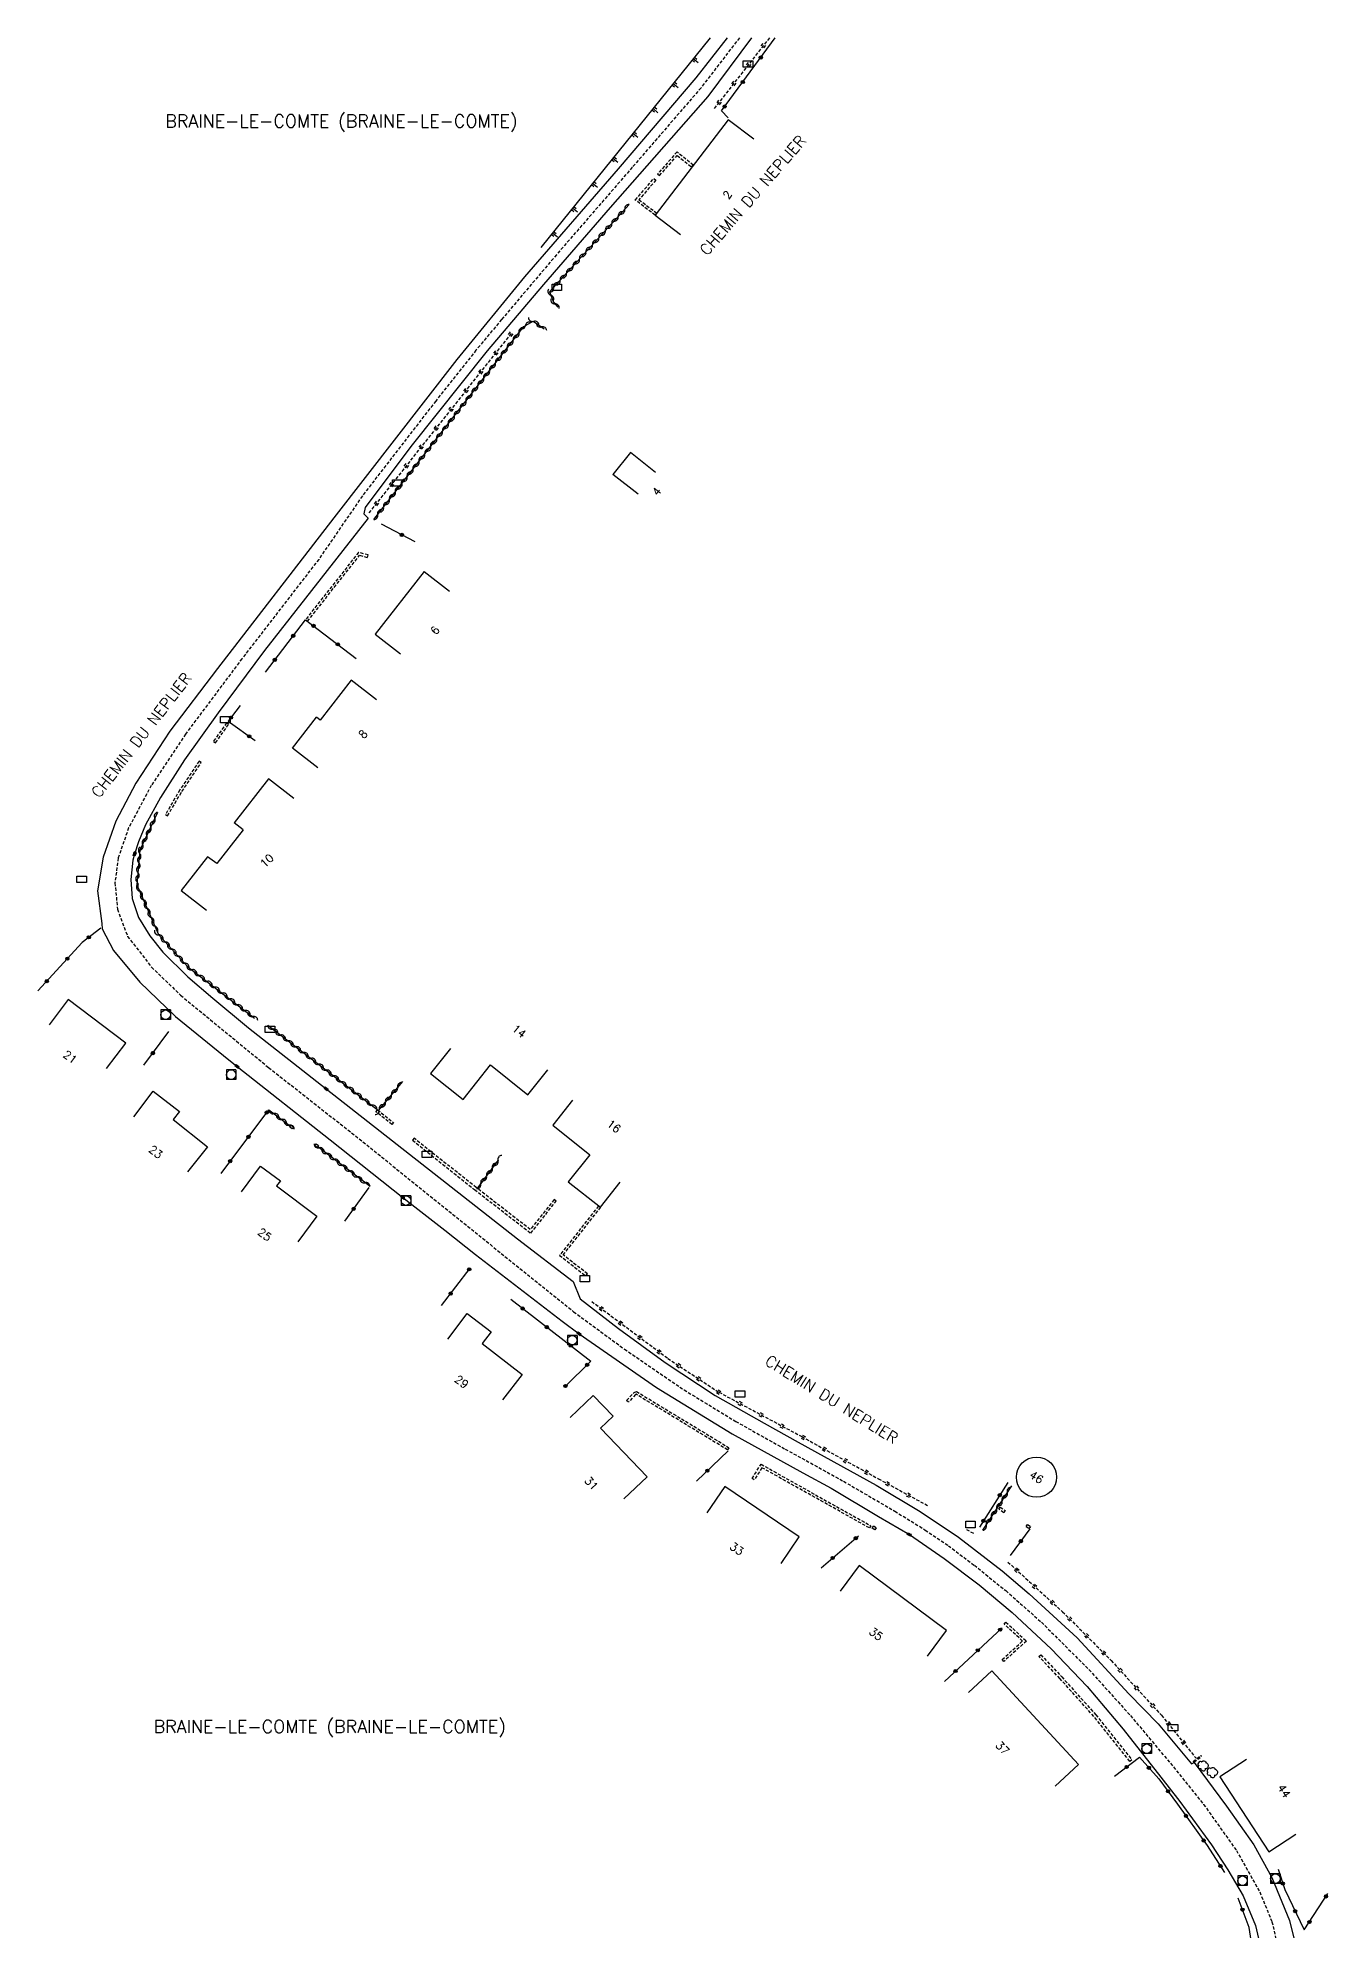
# Model space of a CAD drawing. Header units: millimetres. Extents: x 134000 to 135001, y 142013 to 143000.
# Drawn here: x 134409.1 to 134610.8, y 142704.4 to 143000 of the extents above; entities that cross this region are included whole.
import ezdxf
from ezdxf.enums import TextEntityAlignment as Align

# ---------------------------------------------------------------- set-up
doc = ezdxf.new("R2010")
doc.units = ezdxf.units.MM
doc.linetypes.add('DASHED', pattern=[0.75, 0.5, -0.25])
doc.layers.get('0').update_dxf_attribs({"linetype": 'CONTINUOUS'})
for name, color, linetype in [('W0001', 6, 'DASHED'), ('W0008', 7, 'CONTINUOUS'), ('W0100', 7, 'CONTINUOUS'), ('W0112', 1, 'DASHED'), ('W0211', 2, 'CONTINUOUS'), ('W0220', 5, 'DASHED'), ('W0300', 7, 'CONTINUOUS'), ('W0310', 3, 'CONTINUOUS'), ('W0322', 7, 'CONTINUOUS'), ('W0400', 7, 'CONTINUOUS'), ('W0420', 7, 'CONTINUOUS'), ('W0980', 7, 'CONTINUOUS'), ('W0989', 7, 'CONTINUOUS'), ('W0991', 7, 'CONTINUOUS'), ('W1102', 7, 'CONTINUOUS'), ('W1471', 7, 'CONTINUOUS')]:
    doc.layers.add(name, color=color, linetype=linetype)
doc.styles.get("Standard").update_dxf_attribs({"font": 'romans.shx', "width": 0.85})

# ---------------------------------------------------------------- blocks, each defined once
blk = doc.blocks.new('t322o')
at = {"color": 0, "linetype": 'Continuous'}
for radius in [0.25, 0.15]:
    blk.add_circle((0, 0), radius, dxfattribs=at)
blk = doc.blocks.new('T1471')
at = {"color": 0, "linetype": 'Continuous', "flags": 128}
blk.add_lwpolyline([(-0.75, -0.5), (-0.75, 0.5), (0.75, 0.5), (0.75, -0.5), (-0.75, -0.5)], dxfattribs=at)
blk = doc.blocks.new('T400')
for p, q in [((-0.15, 0.3), (0.15, 0.3)), ((-0.15, -0.25), (-0.15, 0.3)), ((-0.15, 0.15), (0.15, 0.15)), ((-0.15, 0), (0.15, 0)), ((0.15, 0.3), (0.15, -0.25)), ((-0.15, -0.15), (0.15, -0.15)), ((-0.15, -0.25), (-0.15, -0.3)), ((-0.15, -0.3), (0.15, -0.3)), ((0.15, -0.3), (0.15, -0.25))]:
    blk.add_line(p, q)
blk = doc.blocks.new('T420')
for p, q in [((0.75, 0.75), (-0.75, 0.75)), ((-0.75, 0.75), (-0.75, -0.75)), ((0.75, 0.75), (0.75, -0.75)), ((0.75, -0.75), (-0.75, -0.75))]:
    blk.add_line(p, q)
blk.add_ellipse((0, 0), major_axis=(-0.53, 0.53), ratio=1, start_param=3.926991, end_param=10.210176)
blk = doc.blocks.new('T300')
for p, q in [((-0.8, 0.51), (-0.86, 0.34)), ((-0.86, 0.34), (-0.86, 0.17)), ((-0.86, 0.17), (-0.74, 0.06)), ((-0.69, 0.63), (-0.8, 0.51)), ((-0.8, -0.06), (-0.74, 0.06)), ((-0.74, 0.06), (-0.69, 0.11)), ((-0.57, 0.69), (-0.69, 0.63)), ((-0.46, 0.69), (-0.57, 0.69)), ((-0.29, 0.63), (-0.46, 0.69)), ((-0.29, 0.63), (-0.17, 0.74)), ((-0.23, 0.57), (-0.29, 0.63)), ((-0.17, 0.74), (-0.06, 0.8)), ((-0.06, 0.8), (0.06, 0.8)), ((0.06, 0.8), (0.23, 0.74)), ((0.23, 0.74), (0.34, 0.63)), ((0.34, 0.63), (0.4, 0.51)), ((0.46, 0.46), (0.34, 0.46)), ((0.4, 0.51), (0.4, 0.46)), ((0.57, 0.4), (0.46, 0.46)), ((0.57, 0.4), (0.69, 0.29)), ((0.69, 0.29), (0.74, 0.17)), ((0.74, 0.06), (0.69, -0.17)), ((0.74, 0.17), (0.74, 0.06)), ((-0.8, -0.17), (-0.8, -0.06)), ((-0.8, -0.23), (-0.8, -0.17)), ((-0.74, -0.34), (-0.8, -0.23)), ((-0.69, -0.4), (-0.74, -0.34)), ((-0.51, -0.46), (-0.69, -0.4)), ((-0.4, -0.46), (-0.51, -0.46)), ((-0.4, -0.46), (-0.34, -0.46)), ((-0.34, -0.46), (-0.34, -0.4)), ((-0.34, -0.51), (-0.34, -0.46)), ((-0.29, -0.63), (-0.34, -0.51)), ((-0.17, -0.74), (-0.29, -0.63)), ((-0.06, -0.8), (-0.17, -0.74)), ((0.06, -0.8), (-0.06, -0.8)), ((0.17, -0.74), (0.06, -0.8)), ((0.23, -0.69), (0.17, -0.74)), ((0.29, -0.46), (0.23, -0.46)), ((0.29, -0.63), (0.23, -0.69)), ((0.46, -0.4), (0.29, -0.46)), ((0.34, -0.51), (0.29, -0.63)), ((0.34, -0.51), (0.34, -0.46)), ((0.57, -0.34), (0.46, -0.4)), ((0.63, -0.29), (0.57, -0.34)), ((0.69, -0.17), (0.63, -0.29))]:
    blk.add_line(p, q)
blk = doc.blocks.new('t310o')
at = {"color": 0, "linetype": 'Continuous'}
for centre, start, end in [((-0.5, 0.38), 216.8699, 323.1304), ((0.5, -0.37), 36.8699, 143.1303)]:
    blk.add_arc(centre, 0.625, start, end, dxfattribs=at)
blk = doc.blocks.new('t211o')
at = {"color": 0, "linetype": 'Continuous'}
for p, q in [((-0.29, 0.5), (-0.29, 0)), ((0, 1), (0, 0)), ((0.29, 0.5), (0.29, 0))]:
    blk.add_line(p, q, dxfattribs=at)
blk = doc.blocks.new('t220o')
at = {"color": 0, "linetype": 'Continuous'}
for p, q in [((-0.25, 0.25), (0.25, 0.25)), ((-0.25, -0.25), (0.25, -0.25))]:
    blk.add_line(p, q, dxfattribs=at)

msp = doc.modelspace()

# ---------------------------------------------------------------- linework, layer by layer
at = {"layer": 'W0001'}
msp.add_lwpolyline([(134518.76, 143000), (134512.77, 142992.2), (134502.03, 142979.78), (134490.18, 142966.12), (134481.6, 142956), (134477.61, 142951.21), (134471.31, 142943.27), (134459.85, 142928.45), (134453.04, 142918.54), (134441.03, 142903.01), (134432.22, 142891.24), (134426.86, 142883.22), (134423.33, 142876.58), (134421.7, 142871.89), (134421.2, 142868.01), (134421.59, 142863.89), (134423.18, 142859.64), (134426.93, 142854.83), (134431.46, 142850.44), (134445.21, 142839.16), (134458.78, 142828.48), (134492.86, 142801.02), (134500.82, 142795.16), (134510.13, 142788.79), (134518.2, 142783.88), (134525.92, 142779.56), (134535.04, 142774.53), (134543.06, 142769.86), (134547.82, 142766.91), (134551.43, 142764.46), (134555.48, 142761.4), (134560.41, 142757.44), (134565.96, 142752.51), (134573.38, 142745.11), (134579.87, 142737.93), (134586.11, 142730.48), (134591.3, 142724.06), (134596.43, 142716.85), (134600.07, 142710.38), (134601.98, 142705.73), (134603.25, 142700.38)], dxfattribs=at)
at = {"layer": 'W0008'}
for points in [[(134516.84, 143000), (134511.96, 142993.77), (134499.8, 142979.55), (134485.21, 142962.68), (134474.6, 142949.77), (134455.41, 142925.04), (134437.23, 142901.47), (134429.79, 142891.71), (134424.44, 142883.58), (134421.31, 142877.65), (134419.36, 142872.02), (134418.49, 142866.76), (134419.16, 142861.67), (134419.19, 142860.83), (134420.98, 142857.44), (134425.09, 142852.48), (134430.66, 142847.11), (134438.14, 142841.03), (134440.27, 142839.33), (134454.81, 142827.87), (134466.17, 142818.86), (134472.72, 142813.74), (134477.53, 142809.97), (134491.08, 142799.54), (134493.72, 142797.58), (134505.81, 142789.15), (134517.62, 142781.95), (134528.69, 142775.84), (134533.09, 142773.46), (134540.49, 142769.05), (134545.34, 142766.21), (134550.78, 142762.46), (134556.22, 142758.35), (134561.39, 142754.01), (134567.51, 142748.34), (134573.1, 142742.46), (134578.75, 142735.83), (134584.63, 142728.31), (134587.6, 142724.49), (134592.54, 142717.73), (134595.11, 142713.81), (134597.5, 142709.75), (134599.39, 142705.12), (134600.36, 142701.06)], [(134520.65, 143000), (134513.82, 142990.86), (134498.56, 142973.5), (134488.17, 142961.48), (134479.34, 142951.12), (134467.45, 142936.19), (134460.27, 142926.65), (134460.07, 142925.64), (134460.74, 142924.99), (134444.55, 142904.28), (134437.32, 142894.55), (134432.07, 142887.22), (134428.3, 142881.35), (134425.99, 142877.06), (134424.86, 142874.4), (134424.27, 142872.51), (134423.97, 142871.53), (134423.66, 142868.51), (134423.9, 142865.55), (134424.85, 142862.6), (134426.63, 142859.73), (134428.69, 142857.2), (134432.58, 142853.35), (134436.48, 142849.99), (134442.04, 142845.38), (134454.2, 142835.82), (134484.08, 142812.39), (134492.8, 142805.71), (134493.9, 142803.05), (134499.88, 142798.41), (134507.19, 142793.09), (134514.96, 142787.9), (134522.66, 142783.63), (134527.93, 142780.62), (134540.15, 142773.91), (134547.02, 142769.83), (134553.02, 142765.81), (134559.83, 142760.54), (134564.07, 142756.96), (134571.56, 142750.07), (134579.64, 142741.3), (134584.22, 142736.64), (134589.43, 142730.37)], [(134589.43, 142730.37), (134589.82, 142730.6), (134594.9, 142723.79), (134599.17, 142717.72), (134601.98, 142712.61), (134604.74, 142705.92), (134606.11, 142700.2)]]:
    msp.add_lwpolyline(points, dxfattribs=at)
at = {"layer": 'W0100'}
for p, q in [((134502.93, 142928.7), (134499.01, 142931.81)), ((134469.52, 142916.64), (134473.46, 142913.56)), ((134458.1, 142899.65), (134453.25, 142893.44)), ((134462.04, 142896.58), (134458.1, 142899.65)), ((134453.25, 142893.44), (134452.7, 142893.86)), ((134441.22, 142876.3), (134439.83, 142877.38)), ((134441.22, 142876.3), (134437.13, 142871.04)), ((134492.71, 142834.04), (134489.6, 142830.13)), ((134489.6, 142830.13), (134495.38, 142825.52)), ((134495.38, 142825.52), (134492.03, 142821.32)), ((134492.03, 142821.32), (134497.04, 142817.33)), ((134497.04, 142817.33), (134500.16, 142821.23))]:
    msp.add_line(p, q, dxfattribs=at)
for points in [[(134521, 142984.16), (134517.03, 142987.2), (134505.61, 142972.3), (134509.58, 142969.26)], [(134505.64, 142932.11), (134501.73, 142935.22), (134499.01, 142931.81)], [(134469.52, 142916.64), (134461.87, 142906.85), (134465.81, 142903.77)], [(134452.9, 142885.98), (134448.95, 142889.06), (134452.7, 142893.86)], [(134449.13, 142881.18), (134445.18, 142884.25), (134439.83, 142877.38)], [(134437.13, 142871.04), (134435.64, 142872.05), (134431.54, 142866.81), (134435.48, 142863.73)], [(134419.9, 142838.99), (134422.92, 142842.97), (134413.91, 142849.79), (134410.89, 142845.81)], [(134473.62, 142842.14), (134470.52, 142838.22), (134475.63, 142834.18), (134479.88, 142839.59), (134485.7, 142834.9), (134488.84, 142838.8)], [(134424.14, 142831.46), (134427.16, 142835.44), (134431.28, 142832.3), (134430.31, 142831.03), (134435.67, 142826.76), (134432.55, 142822.85)], [(134440.96, 142819.76), (134443.96, 142823.76), (134447.04, 142821.45), (134446.46, 142820.66), (134452.75, 142815.93), (134449.75, 142811.94)], [(134473.19, 142796.74), (134476.22, 142800.72), (134479.97, 142797.86), (134478.58, 142796.03), (134484.8, 142791.19), (134481.73, 142787.24)], [(134500.73, 142771.77), (134504.34, 142775.23), (134497.09, 142782.82), (134499.02, 142784.69), (134495.92, 142787.94), (134492.3, 142784.48)], [(134525.3, 142761.69), (134528.11, 142765.83), (134516.47, 142773.71), (134513.67, 142769.58)], [(134548.14, 142747.2), (134551.13, 142751.21), (134537.5, 142761.36), (134534.51, 142757.35)], [(134568.11, 142726.89), (134571.78, 142730.29), (134558.22, 142744.93), (134554.55, 142741.53)], [(134598.01, 142731.09), (134593.83, 142728.35), (134601.51, 142716.63), (134605.7, 142719.38)]]:
    msp.add_lwpolyline(points, dxfattribs=at)
at = {"layer": 'W0112'}
for p, q in [((134509.02, 142982.19), (134505.99, 142978.74)), ((134511.57, 142980.12), (134509.02, 142982.19)), ((134502.5, 142974.66), (134505.4, 142978.05)), ((134505.61, 142972.3), (134502.5, 142974.66)), ((134459.26, 142919.62), (134450.97, 142909.11)), ((134460.76, 142919.23), (134459.26, 142919.62)), ((134438.63, 142893), (134436.6, 142890.11)), ((134436.6, 142890.11), (134436.92, 142889.88)), ((134434.33, 142887.01), (134431.32, 142882.51)), ((134431.32, 142882.51), (134429.08, 142878.68)), ((134461.97, 142832.24), (134462.22, 142832.55)), ((134448.75, 142830.17), (134449.1, 142829.9)), ((134449.1, 142829.9), (134448.86, 142829.58)), ((134464.48, 142830.24), (134461.97, 142832.24)), ((134452.65, 142827.25), (134453.02, 142826.97)), ((134453.02, 142826.97), (134452.78, 142826.65)), ((134486.16, 142813.29), (134490.13, 142818.27)), ((134496.76, 142817.52), (134490.66, 142809.82)), ((134490.66, 142809.82), (134494.78, 142806.6)), ((134502.67, 142788.57), (134517.13, 142779.77)), ((134520.75, 142774.97), (134522.15, 142777.18)), ((134522.15, 142777.18), (134539.29, 142767.58)), ((134559.3, 142770.17), (134559.53, 142770.5)), ((134539.72, 142767.55), (134540.16, 142767.28)), ((134540.16, 142767.28), (134539.95, 142766.94)), ((134560.07, 142769.62), (134559.3, 142770.17)), ((134563.58, 142767.47), (134563.81, 142767.8)), ((134563.58, 142767.47), (134564.07, 142767.12)), ((134563.81, 142767.8), (134564.3, 142767.45)), ((134564.07, 142767.12), (134564.3, 142767.45)), ((134560.4, 142752.52), (134563.61, 142749.57)), ((134563.61, 142749.57), (134560.09, 142746.38)), ((134574.46, 142738.05), (134580.09, 142731.03)), ((134589.79, 142730.63), (134591, 142731.58)), ((134591, 142731.58), (134590.86, 142731.71))]:
    msp.add_line(p, q, dxfattribs=at)
for points in [[(134505.99, 142978.74), (134506.29, 142978.48), (134509.06, 142981.64)], [(134509.06, 142981.64), (134511.31, 142979.81), (134511.57, 142980.12)], [(134505.4, 142978.05), (134505.71, 142977.79), (134503.08, 142974.72)], [(134503.08, 142974.72), (134505.85, 142972.62), (134505.61, 142972.3)], [(134450.97, 142909.11), (134451.28, 142908.86), (134459.42, 142919.17)], [(134459.42, 142919.17), (134460.65, 142918.84), (134460.76, 142919.23)], [(134436.92, 142889.88), (134438.96, 142892.77), (134438.63, 142893)], [(134431.66, 142882.3), (134434.66, 142886.78), (134434.33, 142887.01)], [(134429.08, 142878.68), (134429.42, 142878.48), (134431.66, 142882.3)], [(134462.22, 142832.55), (134464.73, 142830.55), (134464.48, 142830.24)], [(134448.86, 142829.58), (134448.51, 142829.85), (134448.75, 142830.17)], [(134452.78, 142826.65), (134452.41, 142826.93), (134452.65, 142827.25)], [(134477.64, 142820.41), (134467.93, 142828.11), (134467.69, 142827.79)], [(134467.69, 142827.79), (134477.39, 142820.09), (134486.16, 142813.29)], [(134490.13, 142818.27), (134489.82, 142818.52), (134486.09, 142813.85), (134477.64, 142820.41)], [(134491.23, 142809.89), (134497.07, 142817.27), (134496.76, 142817.52)], [(134494.78, 142806.6), (134495.03, 142806.92), (134491.23, 142809.89)], [(134501.13, 142787.17), (134502.31, 142788.39), (134502.67, 142788.57)], [(134502.55, 142788.07), (134501.42, 142786.89), (134501.13, 142787.17)], [(134517.13, 142779.77), (134516.93, 142779.43), (134502.65, 142788.11), (134502.55, 142788.07)], [(134522.29, 142776.65), (134521.09, 142774.76), (134520.75, 142774.97)], [(134539.29, 142767.58), (134539.09, 142767.23), (134522.29, 142776.65)], [(134559.53, 142770.5), (134560.3, 142769.94), (134560.07, 142769.62)], [(134539.95, 142766.94), (134539.51, 142767.21), (134539.72, 142767.55)], [(134563.01, 142749.57), (134560.13, 142752.23), (134560.4, 142752.52)], [(134560.09, 142746.38), (134559.82, 142746.68), (134563.01, 142749.57)], [(134568.85, 142743.71), (134565.58, 142747.14), (134565.86, 142747.42)], [(134565.86, 142747.42), (134569.14, 142743.98), (134574.46, 142738.05)], [(134580.09, 142731.03), (134579.78, 142730.78), (134574.15, 142737.79), (134568.85, 142743.71)], [(134589.79, 142730.63), (134589.66, 142730.76), (134590.86, 142731.71)]]:
    msp.add_lwpolyline(points, dxfattribs=at)
at = {"layer": 'W0211'}
msp.add_lwpolyline([(134514.2, 143000), (134487.76, 142967.26)], dxfattribs=at)
at = {"layer": 'W0220'}
for p, q in [((134523.46, 143000), (134514.8, 142988.92)), ((134460.93, 142925.8), (134483.21, 142953.9)), ((134554.24, 142767), (134555.47, 142766.36))]:
    msp.add_line(p, q, dxfattribs=at)
for points in [[(134495.7, 142802.62), (134507.61, 142793.72), (134515.56, 142788.45), (134528.5, 142781.51), (134540.48, 142774.92), (134548.17, 142770.74)], [(134560.72, 142761.91), (134569.26, 142754.15), (134576.85, 142746.54), (134584.71, 142737.97), (134590.14, 142731.25)]]:
    msp.add_lwpolyline(points, dxfattribs=at)
at = {"layer": 'W0310'}
for p, q in [((134445.23, 142832.55), (134448.62, 142829.99)), ((134461.05, 142820.57), (134452.89, 142826.79)), ((134477.77, 142820.23), (134481.08, 142824.65)), ((134556.79, 142766.89), (134561.33, 142773.8))]:
    msp.add_line(p, q, dxfattribs=at)
for points in [[(134501.53, 142973.96), (134489.11, 142960.33), (134489.71, 142958.73), (134490.4, 142957.91)], [(134461.64, 142924.74), (134485.08, 142954.9), (134486.55, 142955.76), (134488.27, 142954.53)], [(134427.82, 142879.02), (134425.09, 142873.1), (134424.61, 142867.71), (134427.98, 142859.93), (134432.59, 142854.9), (134443.02, 142846.89)], [(134445.07, 142845.76), (134462.37, 142832.46), (134466.16, 142836.98)]]:
    msp.add_lwpolyline(points, dxfattribs=at)
at = {"layer": 'W0322'}
for p, q in [((134468.11, 142921.25), (134462.84, 142924.04)), ((134425.7, 142839.5), (134429.6, 142844.76)), ((134437.77, 142822.62), (134445.23, 142832.55)), ((134457.09, 142815.16), (134460.94, 142820.4)), ((134472.22, 142801.96), (134476.7, 142807.83)), ((134512.04, 142774.55), (134517.03, 142779.27)), ((134560.73, 142774.36), (134556.27, 142767.35)), ((134531.53, 142761.01), (134537.39, 142766.01)), ((134564.14, 142767.1), (134561.1, 142762.92)), ((134550.8, 142743.27), (134559.82, 142751.65))]:
    msp.add_line(p, q, dxfattribs=at)
for points in [[(134517.02, 142987.49), (134515.97, 142988.6), (134524.37, 143000)], [(134444.72, 142900.94), (134450.96, 142909.11), (134458.9, 142903.05)], [(134440.76, 142895.7), (134438.89, 142893.25), (134443.08, 142890.25)], [(134419, 142860.95), (134416.08, 142858.7), (134409.14, 142851.12)], [(134483.03, 142802.96), (134495.55, 142793.29), (134491.48, 142789.3)], [(134577.38, 142728.46), (134581.31, 142731.43), (134584.29, 142728.03), (134587.23, 142724.11), (134591.86, 142717.65), (134594.59, 142713.41)], [(134602.93, 142713.95), (134603.97, 142710.77), (134607.02, 142704.44), (134610.7, 142710.11)], [(134592.67, 142695.37), (134599.34, 142698.71), (134598.44, 142704.82), (134596.7, 142709.41)]]:
    msp.add_lwpolyline(points, dxfattribs=at)
at = {"layer": 'W1102'}
msp.add_circle((134565.19, 142775.17), 3.14, dxfattribs=at)

# ---------------------------------------------------------------- block references
at = {"layer": 'W0211', "rotation": 231.0798087471353}
for p in [(134511.55, 142996.72), (134508.41, 142992.83), (134505.27, 142988.94), (134502.12, 142985.05), (134498.98, 142981.16), (134495.84, 142977.27), (134492.7, 142973.38), (134489.56, 142969.49)]:
    msp.add_blockref('t211o', p, dxfattribs=at)
at = {"layer": 'W0220'}
for p, rotation in [((134522.49, 142998.77), 231.9970165969934), ((134520.19, 142995.81), 231.9970165969934), ((134517.88, 142992.86), 231.9970165969934), ((134515.57, 142989.9), 231.9970165969934), ((134483.06, 142953.71), 51.58986658400674), ((134480.73, 142950.78), 51.58986658400674), ((134478.4, 142947.84), 51.58986658400674), ((134476.07, 142944.9), 51.58986658400674), ((134473.74, 142941.96), 51.58986658400674), ((134471.41, 142939.02), 51.58986658400674), ((134469.08, 142936.08), 51.58986658400674), ((134466.75, 142933.15), 51.58986658400674), ((134464.42, 142930.21), 51.58986658400674), ((134462.09, 142927.27), 51.58986658400674), ((134497.2, 142801.5), 323.2363440688646), ((134500.2, 142799.25), 323.2363440688646), ((134503.21, 142797.01), 323.2363440688646), ((134506.21, 142794.77), 323.2363440688646), ((134509.28, 142792.61), 326.4565235585947), ((134512.41, 142790.54), 326.4565235585947), ((134515.53, 142788.47), 326.4565235585947), ((134518.84, 142786.69), 331.7825122610663), ((134522.14, 142784.92), 331.7825122610663), ((134525.44, 142783.15), 331.7825122610663), ((134528.75, 142781.37), 331.2095684093947), ((134532.03, 142779.57), 331.2095684093947), ((134535.32, 142777.76), 331.2095684093947), ((134538.61, 142775.95), 331.2095684093947), ((134541.9, 142774.15), 331.4470537766155), ((134545.19, 142772.36), 331.4470537766155), ((134562.11, 142760.65), 317.7313182790389), ((134564.89, 142758.12), 317.7313182790389), ((134567.66, 142755.6), 317.7313182790389), ((134570.38, 142753.02), 314.9209516120105), ((134573.03, 142750.37), 314.9209516120105), ((134575.68, 142747.71), 314.9209516120105), ((134578.26, 142745), 312.5243947030522), ((134580.8, 142742.23), 312.5243947030522), ((134583.33, 142739.47), 312.5243947030522), ((134585.79, 142736.64), 308.9495687870312), ((134588.14, 142733.72), 308.9495687870312)]:
    msp.add_blockref('t220o', p, dxfattribs=dict(at, rotation=rotation))
at = {"layer": 'W0300'}
for p in [(134591.28, 142730.06), (134592.73, 142729.02)]:
    msp.add_blockref('T300', p, dxfattribs=at)
at = {"layer": 'W0310'}
for p, rotation in [((134498.83, 142971), 227.6591702882078), ((134499.84, 142972.11), 227.6591702882078), ((134500.85, 142973.22), 227.6591702882078), ((134495.8, 142967.68), 227.6591702882078), ((134496.81, 142968.79), 227.6591702882078), ((134497.82, 142969.9), 227.6591702882078), ((134493.78, 142965.46), 227.6591702882078), ((134494.79, 142966.57), 227.6591702882078), ((134490.75, 142962.14), 227.6591702882078), ((134491.76, 142963.24), 227.6591702882078), ((134492.77, 142964.35), 227.6591702882078), ((134489.3, 142959.81), 290.6933819289493), ((134489.74, 142961.03), 227.6591702882078), ((134489.94, 142958.46), 310.023689170423), ((134486.63, 142955.71), 324.374362543468), ((134483.42, 142952.77), 52.1451172320057), ((134484.34, 142953.95), 52.1451172320057), ((134485.34, 142955.05), 30.48079042577255), ((134487.85, 142954.84), 324.374362543468), ((134481.58, 142950.4), 52.1451172320057), ((134482.5, 142951.58), 52.1451172320057), ((134478.82, 142946.85), 52.1451172320057), ((134479.74, 142948.03), 52.1451172320057), ((134480.66, 142949.21), 52.1451172320057), ((134476.98, 142944.48), 52.1451172320057), ((134477.9, 142945.66), 52.1451172320057), ((134474.22, 142940.92), 52.1451172320057), ((134475.14, 142942.11), 52.1451172320057), ((134476.06, 142943.29), 52.1451172320057), ((134472.38, 142938.55), 52.1451172320057), ((134473.3, 142939.74), 52.1451172320057), ((134469.62, 142935), 52.1451172320057), ((134470.54, 142936.19), 52.1451172320057), ((134471.46, 142937.37), 52.1451172320057), ((134467.77, 142932.63), 52.1451172320057), ((134468.7, 142933.82), 52.1451172320057), ((134465.01, 142929.08), 52.1451172320057), ((134465.93, 142930.27), 52.1451172320057), ((134466.85, 142931.45), 52.1451172320057), ((134463.17, 142926.71), 52.1451172320057), ((134464.09, 142927.9), 52.1451172320057), ((134462.25, 142925.53), 52.1451172320057), ((134426.78, 142876.75), 245.2280086597729), ((134427.4, 142878.11), 245.2280086597729), ((134425.52, 142874.02), 245.2280086597729), ((134426.15, 142875.39), 245.2280086597729), ((134424.92, 142871.13), 264.8447753113988), ((134425.05, 142872.62), 264.8447753113988), ((134424.64, 142868.14), 264.8447753113988), ((134424.78, 142869.63), 264.8447753113988), ((134425.03, 142866.73), 293.3971941325542), ((134425.63, 142865.35), 293.3971941325542), ((134426.23, 142863.98), 293.3971941325542), ((134426.82, 142862.6), 293.3971941325542), ((134427.42, 142861.22), 293.3971941325542), ((134428.04, 142859.86), 312.5470615439474), ((134429.05, 142858.76), 312.5470615439474), ((134430.07, 142857.65), 312.5470615439474), ((134431.08, 142856.55), 312.5470615439474), ((134432.09, 142855.44), 312.5470615439474), ((134433.2, 142854.43), 322.4644632561999), ((134434.39, 142853.52), 322.4644632561999), ((134435.58, 142852.61), 322.4644632561999), ((134436.77, 142851.69), 322.4644632561999), ((134437.96, 142850.78), 322.4644632561999), ((134439.15, 142849.86), 322.4644632561999), ((134440.33, 142848.95), 322.4644632561999), ((134441.52, 142848.04), 322.4644632561999), ((134442.71, 142847.12), 322.4644632561999), ((134445.86, 142845.15), 322.4623810779096), ((134447.05, 142844.23), 322.4623810779096), ((134448.24, 142843.32), 322.4623810779096), ((134449.43, 142842.4), 322.4623810779096), ((134450.62, 142841.49), 322.4623810779096), ((134451.81, 142840.58), 322.4623810779096), ((134453, 142839.66), 322.4623810779096), ((134454.18, 142838.75), 322.4623810779096), ((134455.37, 142837.83), 322.4623810779096), ((134456.56, 142836.92), 322.4623810779096), ((134457.75, 142836.01), 322.4623810779096), ((134458.94, 142835.09), 322.4623810779096), ((134464.41, 142834.89), 50.10868512662648), ((134465.37, 142836.04), 50.10868512662648), ((134446.03, 142831.95), 322.9196463673198), ((134460.13, 142834.18), 322.4623810779096), ((134461.32, 142833.27), 322.4623810779096), ((134462.48, 142832.59), 50.10868512662648), ((134463.45, 142833.74), 50.10868512662648), ((134447.23, 142831.04), 322.9196463673198), ((134448.42, 142830.14), 322.9196463673198), ((134453.1, 142826.63), 142.6677247439855), ((134454.29, 142825.72), 142.6677247439855), ((134455.48, 142824.81), 142.6677247439855), ((134456.68, 142823.9), 142.6677247439855), ((134457.87, 142822.99), 142.6677247439855), ((134480.16, 142823.43), 53.150753019178), ((134481.06, 142824.63), 53.150753019178), ((134459.06, 142822.08), 142.6677247439855), ((134460.25, 142821.17), 142.6677247439855), ((134478.36, 142821.03), 53.150753019178), ((134479.26, 142822.23), 53.150753019178), ((134560.63, 142772.74), 56.68836262436285), ((134558.99, 142770.23), 56.68836262436285), ((134559.81, 142771.48), 56.68836262436285), ((134557.34, 142767.72), 56.68836262436285), ((134558.16, 142768.98), 56.68836262436285)]:
    msp.add_blockref('t310o', p, dxfattribs=dict(at, rotation=rotation))
at = {"layer": 'W0322'}
for p, rotation in [((134522.11, 142996.92), 53.5950958637079), ((134519.29, 142993.1), 53.5950958637079), ((134516.47, 142989.28), 53.5950958637079), ((134466.01, 142922.36), 152.1367672812977), ((134449.05, 142906.6), 52.62300576819712), ((134452.23, 142908.14), 322.6408833434375), ((134456.01, 142905.26), 322.6408833434375), ((134446.17, 142902.83), 52.62300576819712), ((134439.32, 142893.81), 232.6989420224387), ((134442.18, 142890.9), 324.4196760814259), ((134417.12, 142859.5), 217.5298268894058), ((134413.76, 142856.16), 227.5590781275445), ((134410.55, 142852.66), 227.5590781275445), ((134427.12, 142841.41), 53.4485619312015), ((134444.9, 142832.12), 53.06921737038694), ((134442.05, 142828.32), 53.06921737038694), ((134439.2, 142824.52), 53.06921737038694), ((134458.5, 142817.08), 53.67311082692489), ((134476.55, 142807.63), 52.63458744986429), ((134473.66, 142803.85), 52.63458744986429), ((134484.91, 142801.51), 322.3291840357248), ((134488.67, 142798.61), 322.3291840357248), ((134492.43, 142795.7), 322.3291840357248), ((134494.98, 142792.73), 224.3960906657103), ((134491.59, 142789.41), 224.3960906657103), ((134513.76, 142776.18), 43.42581681019565), ((134559.45, 142772.36), 237.5039043226345), ((134556.9, 142768.35), 237.5039043226345), ((134536.95, 142765.63), 40.47786993157033), ((134562.75, 142765.18), 233.9847099990386), ((134533.34, 142762.55), 40.47786993157033), ((134559.5, 142751.35), 42.89332966501919), ((134556.02, 142748.12), 42.89332966501919), ((134552.54, 142744.89), 42.89332966501919), ((134579.28, 142729.89), 37.14892293216694), ((134582.76, 142729.78), 311.1860757589396), ((134585.75, 142726.09), 306.9260333927633), ((134588.56, 142722.26), 305.5921718405567), ((134591.32, 142718.4), 305.5921718405567), ((134593.93, 142714.43), 302.7898429018212), ((134603.67, 142711.7), 288.0611832831186), ((134610.42, 142709.68), 57.02936195990019), ((134597.38, 142707.61), 110.7936224177564), ((134605.61, 142707.37), 295.7161861584794), ((134607.84, 142705.69), 57.02936195990019)]:
    msp.add_blockref('t322o', p, dxfattribs=dict(at, rotation=rotation))
at = {"layer": 'W0400'}
for p, rotation in [((134424.27, 142872.51), 162.9188690183548), ((134440.27, 142839.33), 51.58236694335933), ((134454.2, 142835.82), 231.8317871089087), ((134466.17, 142818.86), 51.57006835937501), ((134493.72, 142797.58), 53.45245361328124), ((134545.34, 142766.21), 59.61178588867185)]:
    msp.add_blockref('T400', p, dxfattribs=dict(at, rotation=rotation))
at = {"layer": 'W0420'}
for p in [(134429.11, 142847.4), (134439.35, 142838.03), (134466.67, 142818.38), (134492.65, 142796.57), (134582.42, 142732.74), (134597.38, 142712.12), (134602.53, 142712.46)]:
    msp.add_blockref('T420', p, dxfattribs=at)
at = {"layer": 'W1471'}
for p in [(134520.12, 142995.92), (134490.24, 142961.03), (134465.29, 142930.46), (134438.43, 142893.49), (134416.01, 142868.56), (134445.41, 142845.12), (134469.95, 142825.61), (134494.62, 142806.16), (134518.85, 142788.16), (134554.88, 142767.78), (134586.52, 142736.05)]:
    msp.add_blockref('T1471', p, dxfattribs=at)

# ---------------------------------------------------------------- texts
at = {"layer": 'W0980'}
for p in [(134456.58, 142986.86), (134454.75, 142736.08)]:
    msp.add_text('BRAINE-LE-COMTE (BRAINE-LE-COMTE)', height=2, dxfattribs=at).set_placement(p, align=Align.MIDDLE)
at = {"layer": 'W0989'}
for rotation, p in [(49.0661, (134520.87, 142975.42)), (52.2906, (134425.33, 142891.08)), (328.1996, (134533.19, 142787.33))]:
    msp.add_text('CHEMIN DU NEPLIER', height=1.75, rotation=rotation, dxfattribs=at).set_placement(p, align=Align.MIDDLE)
at = {"layer": 'W0991'}
for s, rotation, p in [('2', 52.5282, (134516.88, 142975.5)), ('4', 51.4939, (134505.85, 142929.16)), ('6', 52.0091, (134471.21, 142907.44)), ('8', 47.0095, (134459.96, 142891.23)), ('10', 43.9678, (134444.92, 142871.46)), ('14', 321.1512, (134484.35, 142844.84)), ('21', 322.8544, (134414.19, 142840.8)), ('16', 321.4417, (134499.16, 142829.99)), ('23', 322.7316, (134427.58, 142825.97)), ('25', 323.0557, (134444.6, 142813.07)), ('29', 322.6702, (134475.37, 142790.07)), ('31', 313.6596, (134495.65, 142774.19)), ('46', 327.7185, (134565.19, 142775.16)), ('33', 325.8689, (134518.36, 142763.98)), ('35', 323.3098, (134540.13, 142750.67)), ('37', 312.811, (134559.87, 142732.85)), ('44', 303.2713, (134603.88, 142726.14))]:
    msp.add_text(s, height=1.25, rotation=rotation, dxfattribs=at).set_placement(p, align=Align.MIDDLE)

doc.saveas('drawing.dxf')
